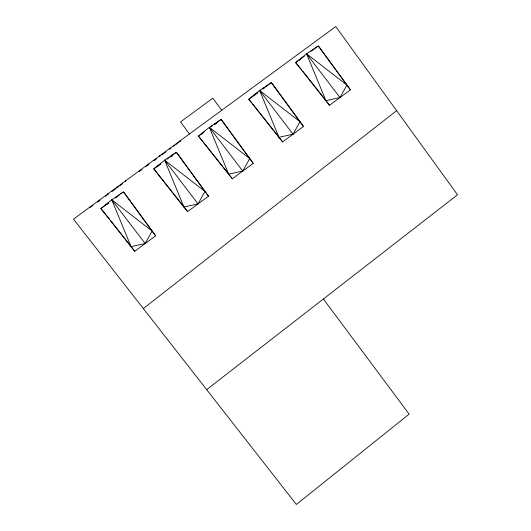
<?xml version="1.0" encoding="UTF-8"?>
<svg xmlns="http://www.w3.org/2000/svg" width="531" height="531" viewBox="0 0 531 531"><rect width="100%" height="100%" fill="white"/><g stroke="black" fill="none" stroke-linecap="round" stroke-linejoin="round"><path stroke-width="0.8" d="M145.175 243.537L152.131 231.078L111.756 199.795L100.883 208.583L134.741 251.256L155.616 235.824L124.367 192.853L123.391 191.95L111.756 199.795L131.071 246.636L145.175 243.537L111.756 199.795M198.05 203.917L204.999 191.452L164.63 160.17L153.751 168.958L187.609 211.63L208.484 196.204L177.235 153.233L176.265 152.331L164.63 160.17L183.945 207.01L198.05 203.917L164.63 160.17M242.773 171.068L249.723 158.603L209.353 127.321L198.475 136.109L232.332 178.781L253.207 163.349L221.958 120.378L220.989 119.475L209.353 127.321L228.669 174.161L242.773 171.068L209.353 127.321M293.046 134.204L299.995 121.738L259.626 90.456L248.747 99.244L282.605 141.916L303.48 126.491L272.23 83.52L271.261 82.617L259.626 90.456L278.941 137.297L293.046 134.204L259.626 90.456M339.993 97.545L346.942 85.079L306.573 53.797L295.694 62.592L329.552 105.257L350.427 89.832L319.177 46.861L318.208 45.958L306.573 53.797L325.888 100.638L339.993 97.545L306.573 53.797M143.324 308.551L396.637 110.674M206.672 389.648L457.523 194.797L335.758 26.55L73.477 219.137L296.351 504.45L409.149 414.14L323.379 298.993M304.303 56.226L295.694 62.592L301.727 69.919M310.92 51.334L318.208 45.958L350.427 89.832M160.375 164.066L153.751 168.958L154.727 169.86M166.993 159.174L168.977 157.707M170.305 156.731L176.265 152.331L208.484 196.204M204.435 131.708L198.475 136.109L232.332 178.781M211.053 126.816L212.38 125.834M214.365 124.367L220.989 119.475L253.207 163.349M258.02 92.401L248.747 99.244L251.74 102.722M262.653 88.976L271.261 82.617L303.48 126.491M108.828 202.716L100.883 208.583L109.446 219.124M115.446 197.824L119.422 194.884M120.743 193.908L123.391 191.95L155.616 235.824M299.238 60.136L300.546 59.173M157.295 166.508L160.561 164.099M170.358 156.864L172.316 155.417M157.528 166.376L158.756 165.466M170.239 156.99L172.13 155.596L172.429 156.001M201.368 134.137L203.327 132.69M214.431 124.5L217.04 122.568M201.634 133.978L202.869 133.069M214.332 124.606L216.223 123.212M253.599 95.826L254.907 94.863M256.214 93.901L257.515 92.938M262.739 89.082L264.703 87.635M265.865 86.812L267.126 85.883M107.036 204.203L108.344 203.24M115.526 197.937L116.833 196.968M91.558 206.486L92.879 205.517M97.498 202.125L100.14 200.187M105.417 196.311L106.771 195.315M111.809 191.618L116.063 188.492M117.656 187.324L118.911 186.401M119.82 185.737L122.674 183.64M139.387 171.367L142.089 169.382M145.952 166.548L148.673 164.55M153.91 160.707L156.652 158.689M161.756 154.946L165.977 151.846M169.674 149.125L171.022 148.142M173.431 146.37L174.692 145.441M175.542 144.824L176.843 143.868M177.639 143.277L178.967 142.308M302.736 71.2L329.552 105.257M252.756 104.003L282.605 141.916M155.231 170.504L187.609 211.63M110.455 220.411L134.741 251.256M159.758 155.789L160.057 156.194M139.162 170.909L139.461 171.314M107.846 193.901L108.145 194.306M89.945 207.05L90.243 207.455M89.653 207.263L89.951 207.667M221.712 110.295L212.831 98.202L180.567 121.891L189.448 133.985M180.075 140.861L180.374 141.273M179.803 141.067L180.102 141.472M169.98 148.282L170.278 148.687M169.621 148.541L169.92 148.945M159.605 155.902L159.904 156.306M148.7 163.906L148.999 164.311M125.515 180.932L125.814 181.336M125.276 181.104L125.575 181.509M116.734 187.377L117.032 187.782M107.713 194.001L108.012 194.406M107.322 194.286L107.62 194.698M98.54 200.738L98.839 201.143M98.235 200.964L98.534 201.368"/></g></svg>
